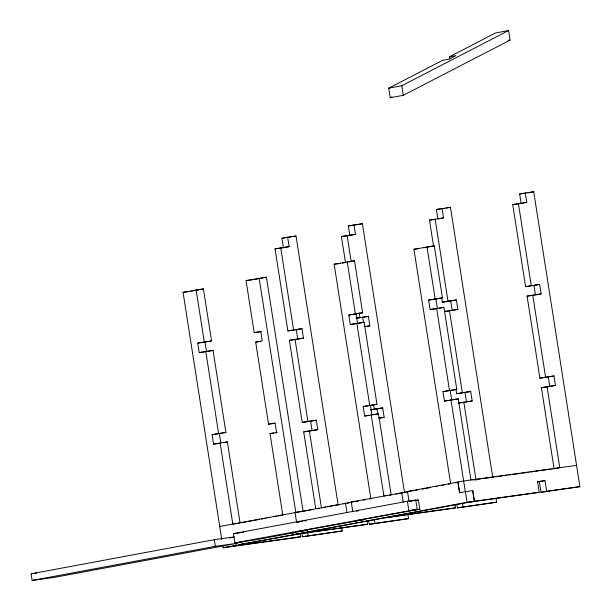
<?xml version="1.0" encoding="UTF-8"?>
<svg xmlns="http://www.w3.org/2000/svg" width="611" height="611" viewBox="0 0 611 611"><rect width="100%" height="100%" fill="white"/><g stroke="black" fill="none" stroke-linecap="round" stroke-linejoin="round"><path stroke-width="0.92" d="M449.352 56.838L495.49 32.986L508.566 30.55L510.07 40.12L403.329 95.293L390.208 97.745L388.749 88.167L442.555 60.352L449.093 59.137L455.89 55.616L449.352 56.838L450.024 58.564M388.711 88.175L401.832 85.731L508.566 30.55M390.253 97.737L391.934 96.859M508.199 40.463L510.07 40.12M315.673 508.283L303.705 431.885L317.773 429.67L316.292 420.208L302.224 422.43L289.377 340.365L303.438 338.15L301.964 328.687L287.896 330.91L275.042 248.853L283.443 247.684L281.961 238.229L287.628 237.167L296.03 236.006L338.135 504.915M353.998 224.856L355.48 234.319L349.813 235.372L348.339 225.917L362.399 223.695L404.513 492.603M442.058 208.443L443.54 217.906L437.873 218.959L436.391 209.504L450.46 207.282L492.71 477.13M536.275 294.8L541.125 293.891L539.65 284.436L525.582 286.651L512.728 204.593L521.13 203.432L519.648 193.97L533.716 191.755L579.9 486.646L541.002 492.306L539.337 481.659L545.004 480.605L546.669 491.244L541.002 492.306M296.03 236.006L288.499 237.32M357.542 224.604L362.399 223.695M446.412 208.038L450.46 207.282M528.049 192.809L533.716 191.755M275.042 248.853L289.11 246.63L287.628 237.167M345.505 262.646L341.419 236.533L355.48 234.319M433.558 246.233L429.472 220.12L443.54 217.906M512.728 204.593L526.797 202.378L525.315 192.916M283.443 247.684L289.11 246.63M522.749 203.127L526.797 202.378M221.755 539.414L183.056 292.341L203.41 288.896L211.559 340.923L197.743 343.145L199.224 352.608L204.685 351.852M261.485 331.643L254.199 332.651L246.057 280.625L266.411 277.18L303.071 511.292L295.793 512.301L259.133 278.188M450.597 483.4L413.937 249.28L434.291 245.836L442.44 297.863L428.624 300.093L430.106 309.548L437.384 308.54L435.903 299.085M370.808 498.347L334.148 264.227L354.502 260.782L362.651 312.809L348.835 315.039L350.317 324.494L355.778 323.738M191.274 291.157L193.137 290.813M195.008 290.462L203.41 288.896M253.336 279.617L266.411 277.18M342.366 263.043L344.23 262.699M348.904 261.829L354.502 260.782M424.019 247.753L434.291 245.836M197.743 343.145L211.559 340.923M254.199 332.651L260.744 331.429L262.218 340.892L255.681 342.107L268.535 424.164L274.904 423.286M348.835 315.039L362.651 312.809M428.624 300.093L442.44 297.863M287.896 330.91L301.964 328.687M356.694 318.14L368.334 316.376L369.815 325.839L365.768 326.587M441.593 297.519L442.318 302.185L456.386 299.963L457.868 309.426L444.739 311.511M525.582 286.651L539.65 284.436M356.137 318.339L368.334 316.376M442.318 302.185L456.386 299.963M199.224 352.608L213.04 350.378L225.894 432.443L212.07 434.665L213.552 444.128L218.104 443.494M350.317 324.494L364.133 322.272L376.987 404.329L363.163 406.552L364.645 416.015L369.197 415.381M430.106 309.548L443.922 307.325L456.776 389.383L442.952 391.613L444.434 401.068L450.803 400.19M439.256 308.196L443.922 307.325M213.04 350.378L206.503 351.6L205.021 342.137M364.133 322.272L357.595 323.486L356.114 314.031M289.377 340.365L303.438 338.15M444.609 311.488L457.868 309.426M548.311 377.01L549.793 386.473L555.46 385.411L553.978 375.956L539.91 378.171L527.064 296.114L541.125 293.891M212.07 434.665L225.894 432.443M268.535 424.164L275.072 422.949L276.554 432.405L270.016 433.627L282.717 514.737M442.952 391.613L456.776 389.383M363.163 406.552L376.987 404.329M302.224 422.43L316.292 420.208M370.22 409.813L382.662 407.896L384.143 417.351L379.286 418.26M455.921 389.039L456.654 393.698L470.722 391.483L472.204 400.938L468.156 401.694M539.91 378.171L553.978 375.956M370.465 409.859L382.662 407.896M456.654 393.698L470.722 391.483M213.552 444.128L227.376 441.898L240.077 523.016L238.252 523.268M444.434 401.068L458.25 398.846L470.959 479.956M364.645 416.015L378.469 413.784L391.17 494.902L389.344 495.154M223.634 442.593L227.376 441.898M374.726 414.487L378.469 413.784M452.652 399.884L458.25 398.846M303.705 431.885L317.773 429.67M458.945 403.008L472.204 400.938M547.059 386.58L559.76 467.69L554.093 468.744L541.392 387.634L555.46 385.411M219.716 526.461L351.829 502.189M352.799 511.743L351.272 501.99L408.056 491.71M409.026 501.264L407.499 491.511L463.673 480.964M241.88 522.672L246.523 521.809M248.387 521.466L253.03 520.595M254.894 520.251L259.538 519.388M261.401 519.037L266.045 518.174M267.901 517.822L269.764 517.479M274.408 516.616L276.271 516.264M278.127 515.921L282.778 515.058M304.186 511.109L306.058 510.765M307.921 510.414L312.595 509.543M317.262 508.673L319.125 508.329M323.799 507.458L325.663 507.107M327.534 506.763L332.201 505.893M334.064 505.541L338.738 504.671M343.405 503.8L345.268 503.456M347.14 503.105L351.806 502.234M363.217 500.111L365.088 499.76M369.754 498.889L371.625 498.545M395.897 494.016L397.761 493.673M399.632 493.321L408.033 491.756M415.717 490.328L417.58 489.976M422.247 489.106L424.118 488.762M425.982 488.41L430.656 487.54M435.322 486.669L437.186 486.325M441.86 485.455L443.723 485.103M448.39 484.233L450.261 483.889M419.803 509.223L360.986 519.785L355.174 520.862L363.576 519.701L298.947 531.349L307.348 530.18L256.925 539.582L234.899 542.881L233.455 533.655L407.369 501.241L415.77 500.081L417.214 509.299L411.402 510.384L419.803 509.223L418.359 499.997L409.958 501.165L415.77 500.081M241.857 532.494L243.598 532.166M299.161 521.809L297.504 522.122L299.367 521.863M300.818 521.504L302.483 521.191M356.221 511.178L358.71 510.712M414.625 500.699L418.359 499.997M457.914 482.11L459.587 492.756L465.399 491.672L467.064 502.311L293.143 534.724L292.73 532.066M32.139 580.45L215.355 546.303L237.946 543.179L54.73 577.326L32.139 580.45L31.1 573.828L214.316 539.681L234.082 536.947M229.43 537.947L234.105 537.077M234.899 542.881L417.214 509.299M222.763 545.89L223.053 547.739L243.583 544.264L230.339 546.73M241.704 541.529L242.116 544.187L299.818 533.785M545.004 480.605L537.535 481.636L539.207 492.283L474.434 501.249L242.116 544.187M300.383 534.045L300.795 536.71L295.128 537.764L223.053 547.739M366.951 520.725L367.509 524.276L293.143 534.724M455.004 504.312L455.562 507.863L385.121 517.884M539.207 492.283L468.767 502.303M302.04 533.182L302.598 536.733L342.236 530.974L341.656 527.27M368.754 520.748L369.304 524.299L408.576 518.586L407.85 513.966M456.807 504.335L457.356 507.886L496.621 502.181L496.048 498.477M342.236 530.974L302.598 536.733M408.576 518.586L369.304 524.299M496.621 502.181L457.356 507.886M519.648 193.97L526.186 193.068M436.391 209.504L441.058 208.855M442.922 208.595L444.793 208.336M348.339 225.917L356.732 224.749M281.961 238.229L286.628 237.58M429.472 220.12L435.07 219.349M341.419 236.533L347.017 235.762M413.937 249.28L418.489 248.654M334.148 264.227L340.518 263.349M246.057 280.625L252.427 279.739M183.056 292.341L189.425 291.462M527.064 296.114L534.526 295.082M364.217 326.61L369.815 325.839M255.681 342.107L260.233 341.48M541.392 387.634L547.93 386.725M458.135 403.161L466.537 402L465.055 392.537M378.545 418.13L384.143 417.351M270.016 433.627L273.652 433.123M275.477 432.871L277.295 432.619M463.634 480.994L576.563 465.361M473.021 479.971L475.847 479.574M477.726 479.314L480.552 478.925M482.438 478.665L489.021 477.756M490.908 477.497L493.726 477.099M495.613 476.84L502.196 475.931M504.083 475.671L506.901 475.282M508.787 475.014L510.666 474.755M512.553 474.495L520.076 473.456M521.962 473.197L528.546 472.28M530.432 472.02L533.25 471.631M535.137 471.371L537.963 470.982M539.841 470.722L546.433 469.806M548.311 469.546L551.137 469.156M553.016 468.897L554.895 468.637M455.149 482.774L456.967 482.522M407.499 491.511L413.868 490.625M387.527 495.406L383.884 495.911L371.183 414.793M351.272 501.99L358.55 500.982M236.434 523.52L232.799 524.024L220.09 442.906M537.474 481.919L539.337 481.659M304.247 520.908L306.111 520.648M233.455 533.655L239.986 532.754M546.669 491.244L579.9 486.646M467.064 502.311L474.342 501.303L472.677 490.664M390.788 516.83L455.562 507.863M302.735 533.243L367.509 524.276M31.1 573.828L36.752 573.049M236.022 545.669L300.795 536.71M533.983 285.49L535.465 294.953M518.395 203.539L531.249 285.597M532.731 295.06L545.577 377.117M450.719 301.017L452.201 310.48M435.139 219.066L447.985 301.124M449.467 310.587L462.321 392.644M463.802 402.107L476.061 480.391M474.434 501.249L472.769 490.602L465.299 491.641L450.971 399.846M450.231 390.605L451.712 400.06M401.832 85.731L403.329 95.293M427.013 246.844L435.162 298.871M436.644 308.334L449.49 390.391M462.466 503.281L463.023 506.832M457.967 482.048L459.632 492.695M407.369 501.241L408.812 510.468M401.687 492.588L403.214 502.349M362.667 317.43L363.476 322.593M376.995 408.95L377.804 414.113M347.086 235.479L351.172 261.592M359.207 312.878L359.932 317.537M373.535 404.398L374.268 409.057M370.442 405.544L371.923 415.006M347.224 261.791L355.373 313.817M356.855 323.28L369.701 405.337M374.421 519.694L374.971 523.237M345.459 503.067L346.987 512.828M296.297 329.749L297.778 339.204M310.625 421.262L312.106 430.724M280.709 247.791L293.563 329.848M295.044 339.311L307.891 421.369M309.372 430.831L321.485 508.169M307.707 532.128L308.265 535.671M295.014 512.423L296.572 522.222M292.119 532.128L292.532 534.793M219.357 433.657L220.838 443.12M236.029 543.5L236.304 545.272M196.131 289.904L204.28 341.931M205.762 351.386L218.608 433.451M214.316 539.681L215.355 546.303"/></g></svg>
